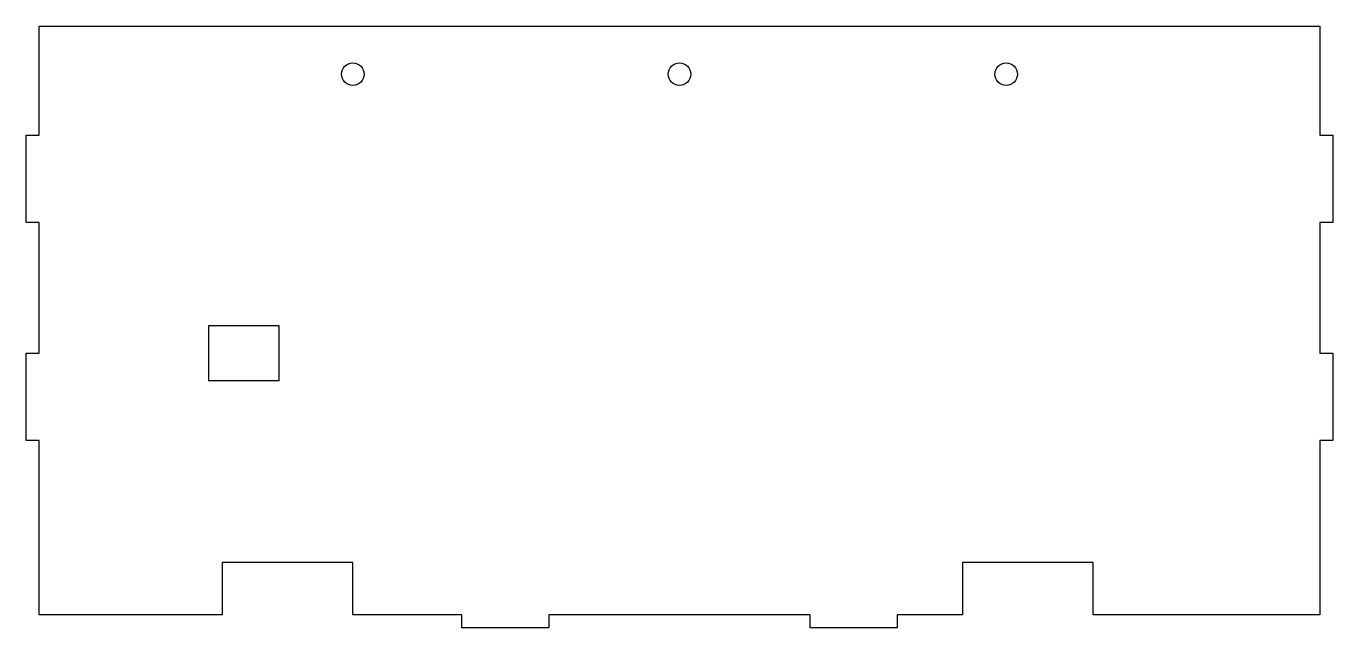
# Model space of a CAD drawing. Header units: millimetres. Extents: x 0 to 300, y 0 to 138.
import ezdxf

# ---------------------------------------------------------------- set-up
doc = ezdxf.new("R2010")
doc.units = ezdxf.units.MM
doc.layers.add('CUT', color=1, linetype='Continuous')

msp = doc.modelspace()

# ---------------------------------------------------------------- linework, layer by layer
at = {"layer": 'CUT'}
for points in [[(45, 15), (45, 3), (3, 3), (3, 43), (0, 43), (0, 63), (3, 63), (3, 93), (0, 93), (0, 113), (3, 113), (3, 138), (297, 138), (297, 113), (300, 113), (300, 93), (297, 93), (297, 63), (300, 63), (300, 43), (297, 43), (297, 3), (245, 3), (245, 15), (215, 15), (215, 3), (200, 3), (200, 0), (180, 0), (180, 3), (120, 3), (120, 0), (100, 0), (100, 3), (75, 3), (75, 15)], [(58.1, 69.3), (41.9, 69.3), (41.9, 56.7), (58.1, 56.7)]]:
    msp.add_lwpolyline(points, close=True, dxfattribs=at)
for centre in [(75, 127), (150, 127), (225, 127)]:
    msp.add_circle(centre, 2.6, dxfattribs=at)

doc.saveas('drawing.dxf')
